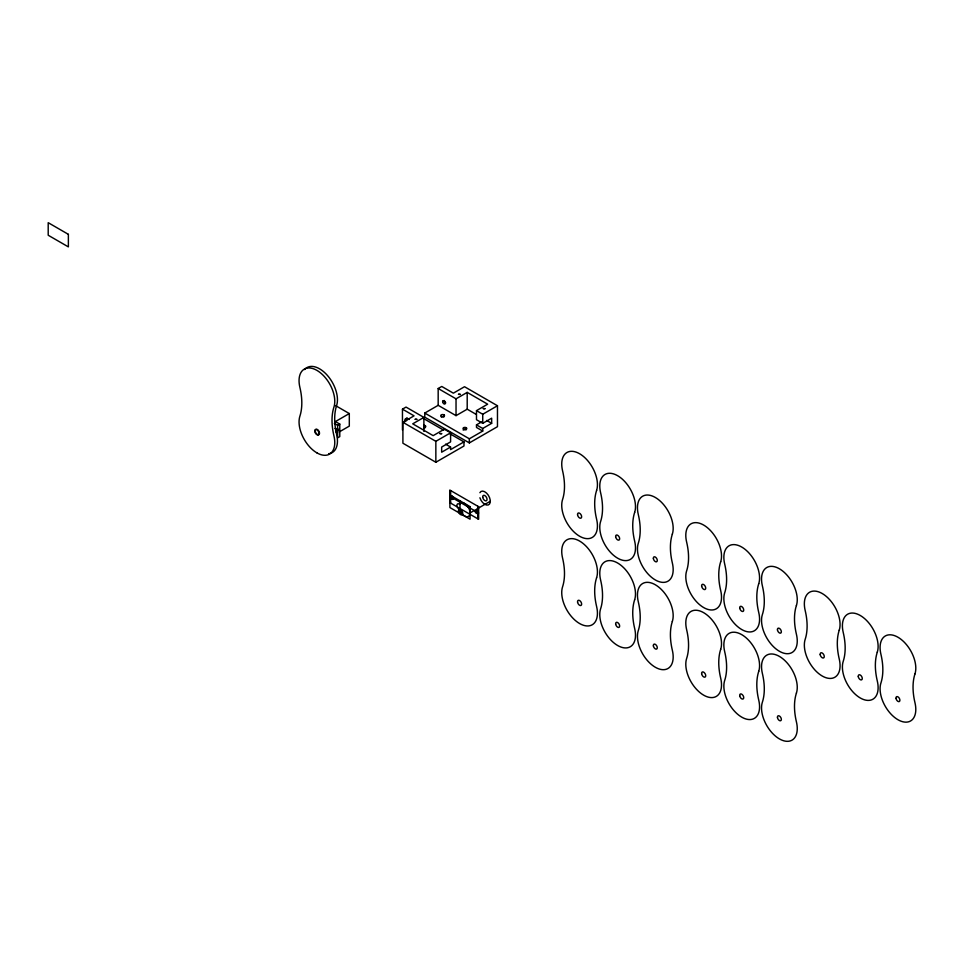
<?xml version="1.0" encoding="UTF-8"?>
<svg xmlns="http://www.w3.org/2000/svg" width="964" height="964" viewBox="0 0 964 964"><rect width="100%" height="100%" fill="white"/><g stroke="black" fill="none" stroke-linecap="round" stroke-linejoin="round"><path stroke-width="1.45" d="M339.22 431.944L349.305 426.112L349.305 413.556L335.424 421.569L339.774 424.076L339.774 436.632L337.629 437.873L337.629 425.317L334.375 423.437M337.629 425.317L339.774 424.076M336.737 431.113L338.882 429.872M402.458 430.077L402.458 409.146L406.025 407.085L423.883 417.4L423.883 431.402M438.174 405.326L438.174 388.516L441.753 386.456L453.357 393.167L464.515 386.721L497.472 405.748L497.472 426.678L469.348 442.91L424.775 417.183L424.775 413.062L438.174 405.326L456.032 415.641L467.203 409.194L476.144 414.363M404.687 420.894L406.471 419.87M449.983 433.8L463.985 441.886L463.985 446.007L435.849 462.25L402.904 443.223L402.904 422.292L414.062 415.846L402.458 409.146M442.645 401.566L444.428 400.53A1.892 1.097 60 0 0 445.814 402.88M423.883 417.4L412.725 423.835L433.173 435.644L444.332 429.197L450.586 432.812L450.586 441.886L441.657 447.043L441.657 452.2L450.586 447.043L450.586 449.622L463.985 441.886M438.174 388.516L456.032 398.831L467.203 392.384L487.651 404.193L476.481 410.64L476.481 419.714L482.735 423.329L491.664 418.171L491.664 423.329L482.735 428.474L476.481 424.871L476.481 427.45L482.735 431.053L482.735 428.474M402.904 422.292L435.849 441.319L450.586 432.812M476.481 410.64L482.735 414.255L497.472 405.748M476.481 424.871L481.59 421.919M424.775 413.062L469.348 438.789L482.735 431.053M470.071 512.92L474.288 510.486M476.433 509.257L490.315 501.244M486.663 420.437L491.664 423.329M423.244 418.364L443.609 430.125M445.585 444.151L450.586 447.043M335.436 405.543L349.305 413.556M449.766 496.327L478.638 513.005M482.735 414.255L482.735 423.329M477.746 506.208L477.746 518.765M469.348 438.789L469.348 442.91M467.203 392.384L467.203 409.194M466.239 427.715L466.239 429.775A1.892 1.097 0 0 0 463.202 430.077M459.985 500.822L459.985 513.378M456.032 398.831L456.032 415.641M450.658 490.568L450.658 503.124M443.958 414.857L443.958 416.918A1.892 1.097 0 0 0 441.235 416.942M435.849 441.319L435.849 462.25M425.208 425.678L425.208 427.739M463.708 427.715A5.049 2.916 0 0 1 464.07 427.679M423.69 425.365A1.892 1.097 0 0 1 425.763 426.474A1.892 1.097 0 0 1 423.618 427.546M404.772 421.846A5.049 2.916 60 0 1 409.158 419.497M424.509 425.63A5.049 2.916 0 0 1 424.871 425.654M423.69 427.426A1.892 1.097 0 0 1 424.642 427.522M406.555 420.81A5.049 2.916 60 0 1 407.061 417.93M334.978 428.522A1.952 1.133 60 0 1 336.641 430.438A1.952 1.133 60 0 1 335.978 432.065M336.978 430.221A1.952 1.133 60 0 1 336.135 428.546M338.774 429.161A1.952 1.133 60 0 1 338.774 430.402M328.616 453.719A25.257 14.581 60 0 0 336.617 434.306A58.37 33.704 60 0 1 336.617 405.519A25.257 14.581 60 0 0 327.218 375.213A25.257 14.581 60 0 0 304.612 369.586M479.903 492.688A7.688 4.446 60 0 1 488.218 495.086A7.688 4.446 60 0 1 488.218 504.979A7.688 4.446 60 0 1 479.903 497.773M415.207 419.316L417.087 419.376L415.207 419.28M439.97 433.619L441.861 433.68L439.982 433.583M458.515 394.312L460.406 394.372L458.527 394.276M483.289 408.616L485.181 408.676L483.289 408.579M68.372 234.336L48.2 222.684L48.2 235.24L68.372 246.892L68.372 234.336M478.638 506.727L449.766 490.049L449.766 502.618L478.638 519.283L478.638 506.727M470.071 506.642L449.899 495.002L449.899 507.558L470.071 519.198L470.071 506.642M896.014 698.418A2.784 1.603 60 0 0 899.231 701.563A2.784 1.603 60 0 0 898.581 697.334A2.784 1.603 60 0 0 896.014 698.418M858.285 676.644A2.844 1.639 60 0 0 861.575 679.861A2.844 1.639 60 0 0 860.924 675.535A2.844 1.639 60 0 0 858.285 676.644M820.195 654.664A2.904 1.675 60 0 0 823.557 657.942A2.904 1.675 60 0 0 822.882 653.52A2.904 1.675 60 0 0 820.195 654.664M914.969 673.92A58.37 33.704 60 0 0 914.969 702.708A25.257 14.581 60 0 1 897.942 719.722A25.257 14.581 60 0 1 880.915 683.042A58.37 33.704 60 0 0 880.915 654.255A25.257 14.581 60 0 1 897.942 637.228A25.257 14.581 60 0 1 914.969 673.92M877.288 652.158A58.37 33.704 60 0 0 877.288 680.946A25.257 14.581 60 0 1 860.262 697.972A25.257 14.581 60 0 1 843.235 661.292A58.37 33.704 60 0 0 843.235 632.505A25.257 14.581 60 0 1 860.262 615.478A25.257 14.581 60 0 1 877.288 652.158M839.234 630.191A58.37 33.704 60 0 0 839.234 658.978A25.257 14.581 60 0 1 822.208 676.005A25.257 14.581 60 0 1 805.181 639.325A58.37 33.704 60 0 0 805.181 610.525A25.257 14.581 60 0 1 822.208 593.511A25.257 14.581 60 0 1 839.234 630.191M777.466 629.974A2.784 1.603 60 0 0 780.683 633.119A2.784 1.603 60 0 0 780.033 628.889A2.784 1.603 60 0 0 777.466 629.974M739.737 608.2A2.844 1.639 60 0 0 743.027 611.417A2.844 1.639 60 0 0 742.376 607.091A2.844 1.639 60 0 0 739.737 608.2M701.647 586.22A2.904 1.675 60 0 0 705.009 589.51A2.904 1.675 60 0 0 704.335 585.088A2.904 1.675 60 0 0 701.647 586.22M796.421 605.476A58.37 33.704 60 0 0 796.421 634.264A25.257 14.581 60 0 1 779.394 651.278A25.257 14.581 60 0 1 762.367 614.598A58.37 33.704 60 0 0 762.367 585.811A25.257 14.581 60 0 1 779.394 568.784A25.257 14.581 60 0 1 796.421 605.476M758.74 583.714A58.37 33.704 60 0 0 758.74 612.502A25.257 14.581 60 0 1 741.714 629.528A25.257 14.581 60 0 1 724.687 592.848A58.37 33.704 60 0 0 724.687 564.061A25.257 14.581 60 0 1 741.714 547.034A25.257 14.581 60 0 1 758.74 583.714M720.686 561.747A58.37 33.704 60 0 0 720.686 590.534A25.257 14.581 60 0 1 703.66 607.561A25.257 14.581 60 0 1 686.633 570.881A58.37 33.704 60 0 0 686.633 542.093A25.257 14.581 60 0 1 703.66 525.067A25.257 14.581 60 0 1 720.686 561.747M777.466 717.577A2.784 1.603 60 0 0 780.683 720.723A2.784 1.603 60 0 0 780.033 716.493A2.784 1.603 60 0 0 777.466 717.577M739.737 695.815A2.844 1.639 60 0 0 743.027 699.021A2.844 1.639 60 0 0 742.376 694.695A2.844 1.639 60 0 0 739.737 695.815M701.647 673.824A2.904 1.675 60 0 0 705.009 677.114A2.904 1.675 60 0 0 704.335 672.691A2.904 1.675 60 0 0 701.647 673.824M796.421 693.08A58.37 33.704 60 0 0 796.421 721.867A25.257 14.581 60 0 1 779.394 738.894A25.257 14.581 60 0 1 762.367 702.214A58.37 33.704 60 0 0 762.367 673.414A25.257 14.581 60 0 1 779.394 656.4A25.257 14.581 60 0 1 796.421 693.08M758.74 671.33A58.37 33.704 60 0 0 758.74 700.117A25.257 14.581 60 0 1 741.714 717.132A25.257 14.581 60 0 1 724.687 680.451A58.37 33.704 60 0 0 724.687 651.664A25.257 14.581 60 0 1 741.714 634.637A25.257 14.581 60 0 1 758.74 671.33M720.686 649.35A58.37 33.704 60 0 0 720.686 678.15A25.257 14.581 60 0 1 703.66 695.164A25.257 14.581 60 0 1 686.633 658.484A58.37 33.704 60 0 0 686.633 629.697A25.257 14.581 60 0 1 703.66 612.67A25.257 14.581 60 0 1 720.686 649.35M653.387 645.952A2.784 1.603 60 0 0 656.605 649.085A2.784 1.603 60 0 0 655.966 644.856A2.784 1.603 60 0 0 653.387 645.952M615.671 624.178A2.844 1.639 60 0 0 618.96 627.395A2.844 1.639 60 0 0 618.298 623.069A2.844 1.639 60 0 0 615.671 624.178M577.569 602.199A2.904 1.675 60 0 0 580.931 605.476A2.904 1.675 60 0 0 580.256 601.054A2.904 1.675 60 0 0 577.569 602.199M672.342 621.443A58.37 33.704 60 0 0 672.342 650.23A25.257 14.581 60 0 1 655.315 667.257A25.257 14.581 60 0 1 638.289 630.577A58.37 33.704 60 0 0 638.289 601.789A25.257 14.581 60 0 1 655.315 584.762A25.257 14.581 60 0 1 672.342 621.443M634.661 599.692A58.37 33.704 60 0 0 634.661 628.48A25.257 14.581 60 0 1 617.635 645.506A25.257 14.581 60 0 1 600.608 608.814A58.37 33.704 60 0 0 600.608 580.027A25.257 14.581 60 0 1 617.635 563.012A25.257 14.581 60 0 1 634.661 599.692M596.608 577.725A58.37 33.704 60 0 0 596.608 606.513A25.257 14.581 60 0 1 579.581 623.527A25.257 14.581 60 0 1 562.566 586.847A58.37 33.704 60 0 0 562.566 558.06A25.257 14.581 60 0 1 579.581 541.045A25.257 14.581 60 0 1 596.608 577.725M653.387 558.65A2.784 1.603 60 0 0 656.605 561.783A2.784 1.603 60 0 0 655.966 557.553A2.784 1.603 60 0 0 653.387 558.65M615.671 536.876A2.844 1.639 60 0 0 618.96 540.093A2.844 1.639 60 0 0 618.298 535.767A2.844 1.639 60 0 0 615.671 536.876M577.569 514.884A2.904 1.675 60 0 0 580.931 518.174A2.904 1.675 60 0 0 580.256 513.752A2.904 1.675 60 0 0 577.569 514.884M672.342 534.14A58.37 33.704 60 0 0 672.342 562.928A25.257 14.581 60 0 1 655.315 579.954A25.257 14.581 60 0 1 638.289 543.274A58.37 33.704 60 0 0 638.289 514.487A25.257 14.581 60 0 1 655.315 497.46A25.257 14.581 60 0 1 672.342 534.14M634.661 512.39A58.37 33.704 60 0 0 634.661 541.178A25.257 14.581 60 0 1 617.635 558.192A25.257 14.581 60 0 1 600.608 521.512A58.37 33.704 60 0 0 600.608 492.724A25.257 14.581 60 0 1 617.635 475.71A25.257 14.581 60 0 1 634.661 512.39M442.681 401.964A1.892 1.097 60 0 0 444.91 403.988A1.892 1.097 60 0 0 444.356 401.072A1.892 1.097 60 0 0 442.681 401.964M463.925 429.426A1.892 1.097 0 0 0 466.793 428.51A1.892 1.097 0 0 0 463.985 427.534A1.892 1.097 0 0 0 463.925 429.426M441.645 416.569A1.892 1.097 0 0 0 444.512 415.653A1.892 1.097 0 0 0 441.705 414.677A1.892 1.097 0 0 0 441.645 416.569M315.228 431.161A3.049 1.759 60 0 0 318.723 434.716A3.049 1.759 60 0 0 318.132 430.113A3.049 1.759 60 0 0 315.228 431.161M316.915 452.875A25.257 14.581 60 0 0 333.942 435.861A58.37 33.704 60 0 1 333.942 407.061A25.257 14.581 60 0 0 316.915 370.381A25.257 14.581 60 0 0 299.888 387.408A58.37 33.704 60 0 1 299.888 416.195A25.257 14.581 60 0 0 316.915 452.875M314.806 431.426A3.025 1.747 60 0 0 318.265 434.945A3.025 1.747 60 0 0 317.686 430.39A3.025 1.747 60 0 0 314.806 431.426M596.608 490.423A58.37 33.704 60 0 0 596.608 519.21A25.257 14.581 60 0 1 579.581 536.225A25.257 14.581 60 0 1 562.566 499.545A58.37 33.704 60 0 0 562.566 470.757A25.257 14.581 60 0 1 579.581 453.731A25.257 14.581 60 0 1 596.608 490.423M467.986 506.763A7.688 4.446 60 0 0 459.659 504.365A3.181 1.832 60 0 0 456.948 505.341A3.181 1.832 60 0 0 459.659 509.45A7.688 4.446 60 0 0 467.986 516.668A7.688 4.446 60 0 0 467.986 506.763M482.735 497.267A3.049 1.759 60 0 0 486.23 500.822A3.049 1.759 60 0 0 485.639 496.219A3.049 1.759 60 0 0 482.735 497.267M458.466 511.282A3.049 1.759 60 0 0 461.961 514.836A3.049 1.759 60 0 0 461.37 510.233A3.049 1.759 60 0 0 458.466 511.282M474.999 511.209A1.952 1.133 60 0 0 477.264 513.414A1.952 1.133 60 0 0 476.819 510.438A1.952 1.133 60 0 0 474.999 511.209M450.682 497.171A1.952 1.133 60 0 0 452.947 499.376A1.952 1.133 60 0 0 452.502 496.4A1.952 1.133 60 0 0 450.682 497.171"/></g></svg>
